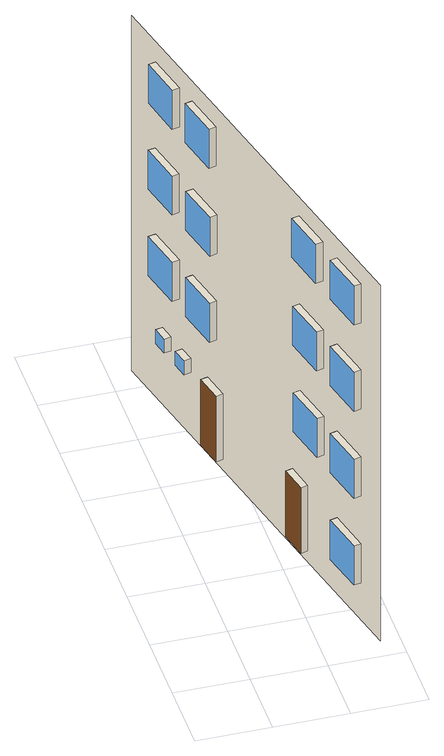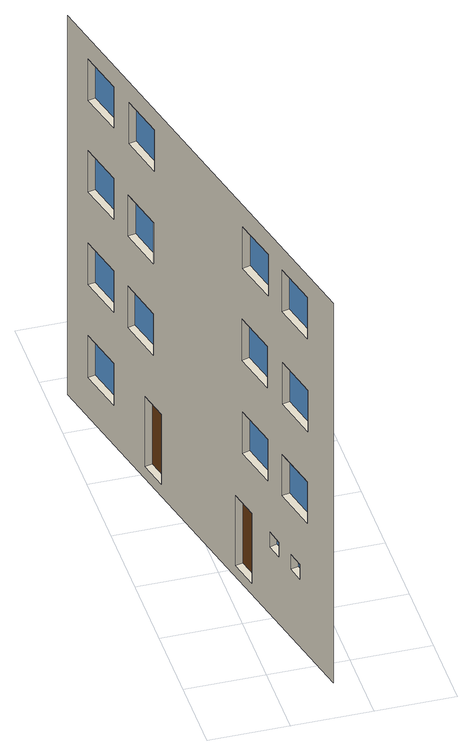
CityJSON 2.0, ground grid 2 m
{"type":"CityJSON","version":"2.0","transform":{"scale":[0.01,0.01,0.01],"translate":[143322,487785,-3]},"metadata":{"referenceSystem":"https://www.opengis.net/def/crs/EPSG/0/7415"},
"CityObjects":{
"building1":{"type":"Building","geometry":[{"type":"MultiSurface","lod":"2.2","boundaries":[[[0,1,2,3],[4,5,6,7],[8,9,10,11],[12,13,14,15],[16,17,18,19],[20,21,22,23],[24,25,26,27],[28,29,30,31],[32,33,34,35],[36,37,38,39],[40,41,42,43],[44,45,46,47],[48,49,50,51],[52,53,54,55],[56,57,58,59],[60,61,62,63],[64,65,66,67],[68,69,70,71]],[[4,72,73,7]],[[5,74,72,4]],[[6,75,74,5]],[[7,73,75,6]],[[8,76,77,11]],[[9,78,76,8]],[[10,79,78,9]],[[11,77,79,10]],[[12,80,81,15]],[[13,82,80,12]],[[14,83,82,13]],[[15,81,83,14]],[[16,84,85,19]],[[17,86,84,16]],[[18,87,86,17]],[[19,85,87,18]],[[20,88,89,23]],[[21,90,88,20]],[[22,91,90,21]],[[23,89,91,22]],[[24,92,93,27]],[[25,94,92,24]],[[26,95,94,25]],[[27,93,95,26]],[[28,96,97,31]],[[29,98,96,28]],[[30,99,98,29]],[[31,97,99,30]],[[32,100,101,35]],[[33,102,100,32]],[[34,103,102,33]],[[35,101,103,34]],[[36,104,105,39]],[[37,106,104,36]],[[38,107,106,37]],[[39,105,107,38]],[[40,108,109,43]],[[41,110,108,40]],[[42,111,110,41]],[[43,109,111,42]],[[44,112,113,47]],[[45,114,112,44]],[[46,115,114,45]],[[47,113,115,46]],[[48,116,117,51]],[[49,118,116,48]],[[50,119,118,49]],[[51,117,119,50]],[[52,120,121,55]],[[53,122,120,52]],[[54,123,122,53]],[[55,121,123,54]],[[56,124,125,59]],[[57,126,124,56]],[[58,127,126,57]],[[59,125,127,58]],[[60,128,129,63]],[[61,130,128,60]],[[62,131,130,61]],[[63,129,131,62]],[[64,132,133,67]],[[65,134,132,64]],[[66,135,134,65]],[[67,133,135,66]],[[68,136,137,71]],[[69,138,136,68]],[[70,139,138,69]],[[71,137,139,70]],[[72,74,75,73]],[[76,78,79,77]],[[80,82,83,81]],[[84,86,87,85]],[[88,90,91,89]],[[92,94,95,93]],[[96,98,99,97]],[[100,102,103,101]],[[104,106,107,105]],[[108,110,111,109]],[[112,114,115,113]],[[116,118,119,117]],[[120,122,123,121]],[[124,126,127,125]],[[128,130,131,129]],[[132,134,135,133]],[[136,138,139,137]]],"semantics":{"surfaces":[{"type":"WallSurface","on_footprint_edge":true},{"type":"Window"},{"type":"Door"}],"values":[0,0,0,0,0,0,0,0,0,0,0,0,0,0,0,0,0,0,0,0,0,0,0,0,0,0,0,0,0,0,0,0,0,0,0,0,0,0,0,0,0,0,0,0,0,0,0,0,0,0,0,0,0,0,0,0,0,0,0,0,0,0,0,0,0,0,0,0,0,1,1,1,1,1,1,1,1,1,1,1,1,1,1,1,2,2]}}]}
},
"vertices":[
[350,60,1160],[350,60,53],[60,1270,53],[60,1270,1160],[116,1037,1096],[116,1037,975],[88,1153,975],[88,1153,1096],[159,859,1098],[159,859,977],[131,975,977],[131,975,1098],[115,1039,827],[115,1039,706],[88,1155,706],[88,1155,827],[160,855,827],[160,855,706],[132,971,706],[132,971,827],[116,1038,559],[116,1038,438],[88,1154,438],[88,1154,559],[159,857,557],[159,857,436],[131,973,436],[131,973,557],[283,340,1101],[283,340,980],[255,457,980],[255,457,1101],[327,155,1099],[327,155,978],[299,272,978],[299,272,1099],[284,337,829],[284,337,708],[256,454,708],[256,454,829],[327,154,831],[327,154,710],[299,271,710],[299,271,831],[284,335,561],[284,335,440],[256,452,440],[256,452,561],[327,154,560],[327,154,439],[299,271,439],[299,271,560],[327,154,290],[327,154,168],[299,271,168],[299,271,290],[106,1076,293],[106,1076,250],[96,1119,250],[96,1119,293],[129,981,292],[129,981,249],[119,1024,249],[119,1024,292],[265,413,292],[265,413,88],[247,488,88],[247,488,292],[167,825,290],[167,825,86],[149,900,86],[149,900,290],[96,1032,1096],[69,1149,1096],[96,1032,975],[69,1149,975],[139,854,1098],[111,971,1098],[139,854,977],[111,971,977],[96,1034,827],[68,1151,827],[96,1034,706],[68,1151,706],[140,850,827],[112,967,827],[140,850,706],[112,967,706],[96,1033,559],[68,1150,559],[96,1033,438],[68,1150,438],[140,852,557],[112,969,557],[140,852,436],[112,969,436],[263,335,1101],[235,452,1101],[263,335,980],[235,452,980],[308,151,1099],[280,267,1099],[308,151,978],[280,267,978],[264,333,829],[236,449,829],[264,333,708],[236,449,708],[308,150,831],[280,266,831],[308,150,710],[280,266,710],[265,331,561],[237,447,561],[265,331,440],[237,447,440],[308,150,560],[280,266,560],[308,150,439],[280,266,439],[308,150,290],[280,266,290],[308,150,168],[280,266,168],[87,1072,293],[77,1115,293],[87,1072,250],[77,1115,250],[110,976,292],[100,1019,292],[110,976,249],[100,1019,249],[246,408,292],[228,483,292],[246,408,88],[228,483,88],[147,821,290],[129,896,290],[147,821,86],[129,896,86]
]}
